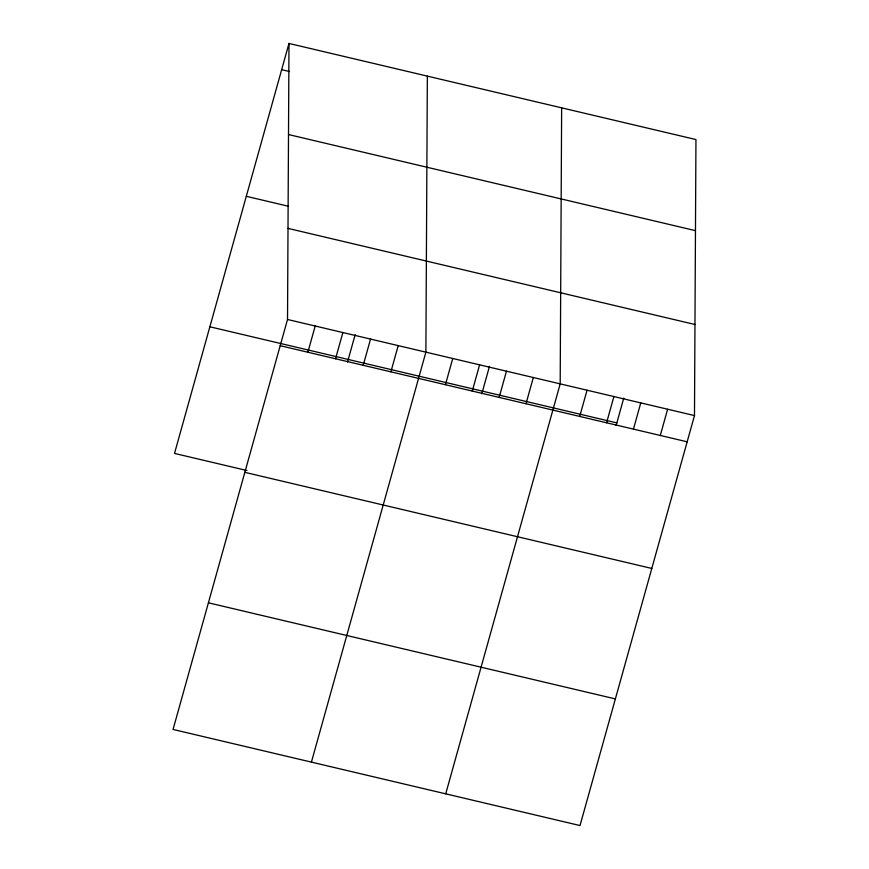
<?xml version="1.0" encoding="UTF-8"?>
<svg xmlns="http://www.w3.org/2000/svg" width="869" height="869" viewBox="0 0 869 869"><rect width="100%" height="100%" fill="white"/><g stroke="black" fill="none" stroke-linecap="round" stroke-linejoin="round"><path stroke-width="1.3" d="M287.52 319.477L288.986 43.45L695.95 139.551L694.483 415.578L580.014 825.55L173.05 729.449L287.52 319.477L694.483 415.578M427.352 76.124L425.886 352.151L311.417 762.124M561.646 107.843L560.19 383.87L445.721 793.831M288.986 43.45L174.517 453.422L246.992 470.531M307.876 352.238L315.197 326.016M335.543 358.767L342.864 332.545M347.535 361.993L355.16 334.674M363.22 365.306L370.542 339.084M390.887 371.845L398.208 345.612M445.428 384.717L452.749 358.495M472.28 391.061L479.601 364.839M481.828 393.711L489.464 366.381M499.143 397.405L506.464 371.182M526.006 403.748L533.327 377.526M579.721 416.436L587.042 390.214M606.584 422.779L613.905 396.557M616.132 425.419L623.757 398.1M633.447 429.123L640.768 402.89M660.299 435.467L667.62 409.234M281.665 69.672L289.573 71.54M288.497 134.543L695.461 230.643M246.307 196.307L288.475 206.268M287.997 228.384L694.961 324.495M209.874 326.787L616.838 422.888M280.198 345.699L687.162 441.81M244.841 472.334L651.804 568.445M208.408 602.814L615.371 698.915"/></g></svg>
